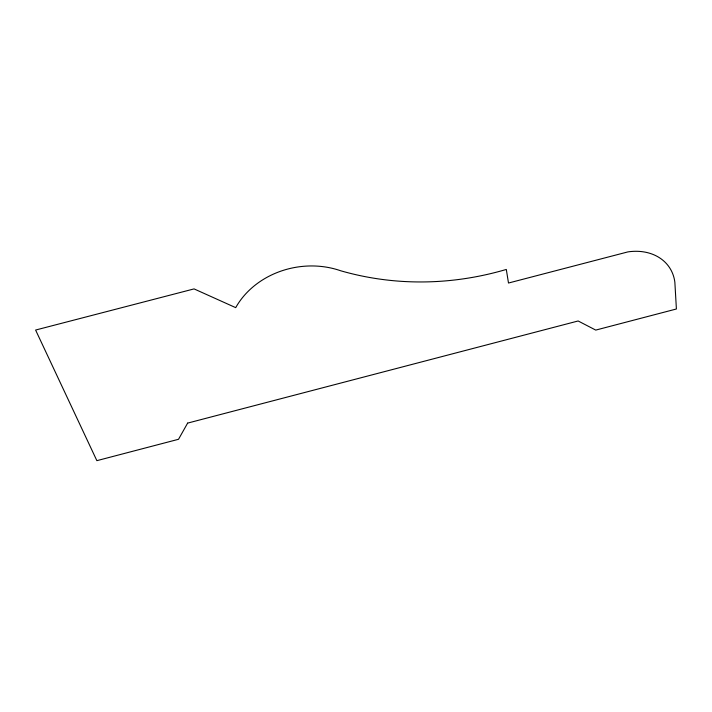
<?xml version="1.0" encoding="UTF-8"?>
<svg xmlns="http://www.w3.org/2000/svg" width="712" height="712" viewBox="0 0 712 712"><rect width="100%" height="100%" fill="white"/><g stroke="black" fill="none" stroke-linecap="round" stroke-linejoin="round"><path stroke-width="1.07" d="M187.63 423.106L178.525 439.286L96.868 460.664L35.6 330.048L194.065 288.903L235.708 307.646A80.376 68.681 -9.5 0 1 340.683 270.765A339.295 310.085 -66.9 0 0 506.303 269.447L508.493 283.029L627.904 251.897A52.644 41.67 -33 0 1 674.86 282.272L676.4 308.99L595.748 330.092L578.135 320.978L187.63 423.106"/></g></svg>
